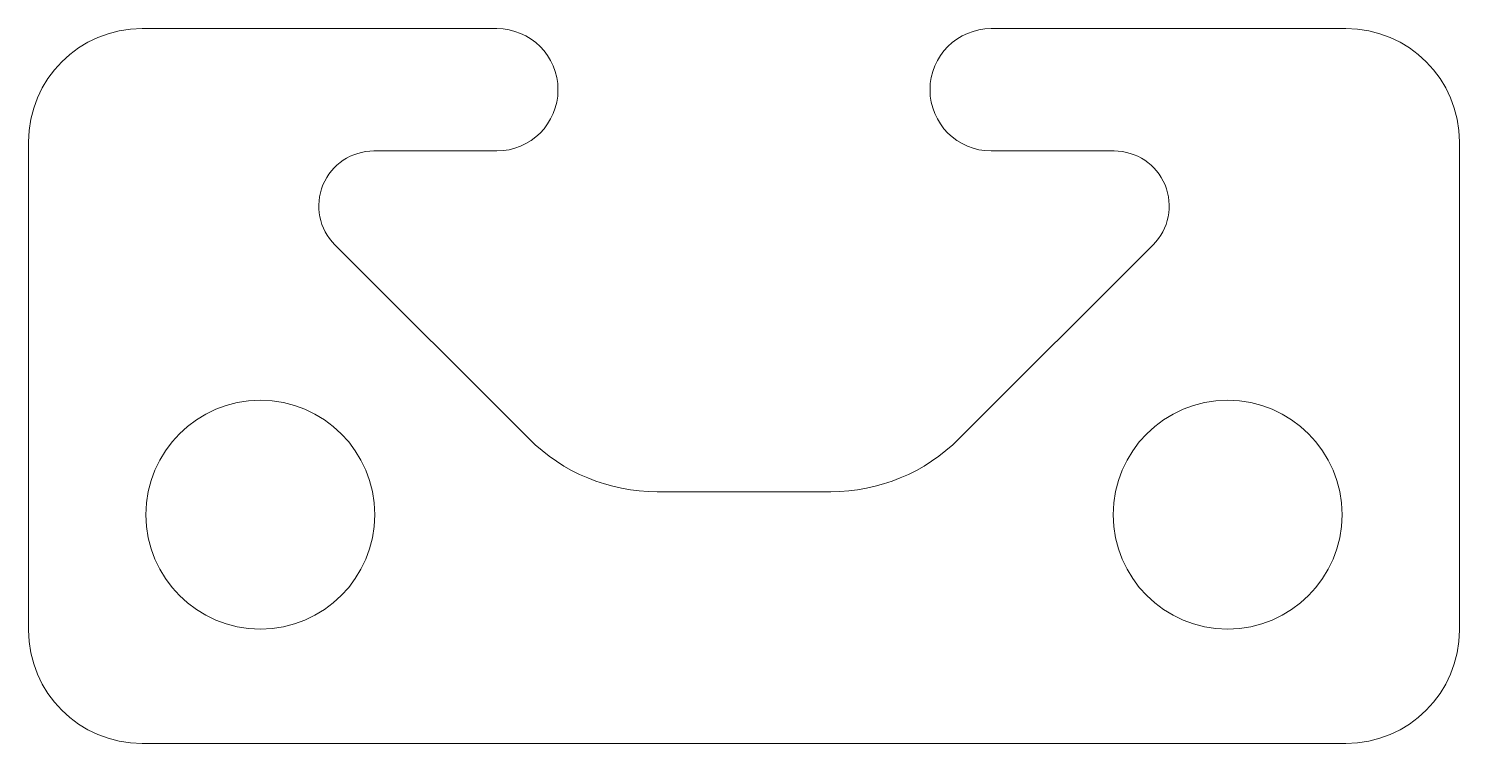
# Model space of a CAD drawing. Header units: millimetres. Extents: x -12.5 to 12.5, y -6.2 to 6.2.
import ezdxf

# ---------------------------------------------------------------- set-up
doc = ezdxf.new("R2010")
doc.units = ezdxf.units.MM

msp = doc.modelspace()

# ---------------------------------------------------------------- linework, layer by layer
at = {"color": 7, "linetype": 'Continuous', "lineweight": 15}
for p, q in [((-4.32, 6.25), (-10.518, 6.25)), ((10.518, 6.25), (4.32, 6.25)), ((-12.5, 4.268), (-12.5, -4.268)), ((12.5, -4.268), (12.5, 4.268)), ((-6.468, 4.11), (-4.32, 4.11)), ((4.32, 4.11), (6.468, 4.11)), ((-3.761, -0.92), (-7.148, 2.467)), ((7.148, 2.467), (3.761, -0.92)), ((1.516, -1.85), (-1.516, -1.85)), ((-10.518, -6.25), (10.518, -6.25))]:
    msp.add_line(p, q, dxfattribs=at)
for centre in [(8.451, -2.25), (-8.451, -2.25)]:
    msp.add_circle(centre, 2, dxfattribs=at)
for centre, radius, start, end in [((-10.518, 4.268), 1.982, 90, 180), ((-4.32, 5.18), 1.07, 270, 90), ((4.32, 5.18), 1.07, 90, 270), ((10.518, 4.268), 1.982, 0, 90), ((-6.468, 3.148), 0.962, 90, 225), ((6.468, 3.148), 0.962, 315, 90), ((-1.516, 1.326), 3.176, 225, 270), ((1.516, 1.326), 3.176, 270, 315), ((-10.518, -4.268), 1.982, 180, 270), ((10.518, -4.268), 1.982, 270, 0)]:
    msp.add_arc(centre, radius, start, end, dxfattribs=at)

doc.saveas('drawing.dxf')
